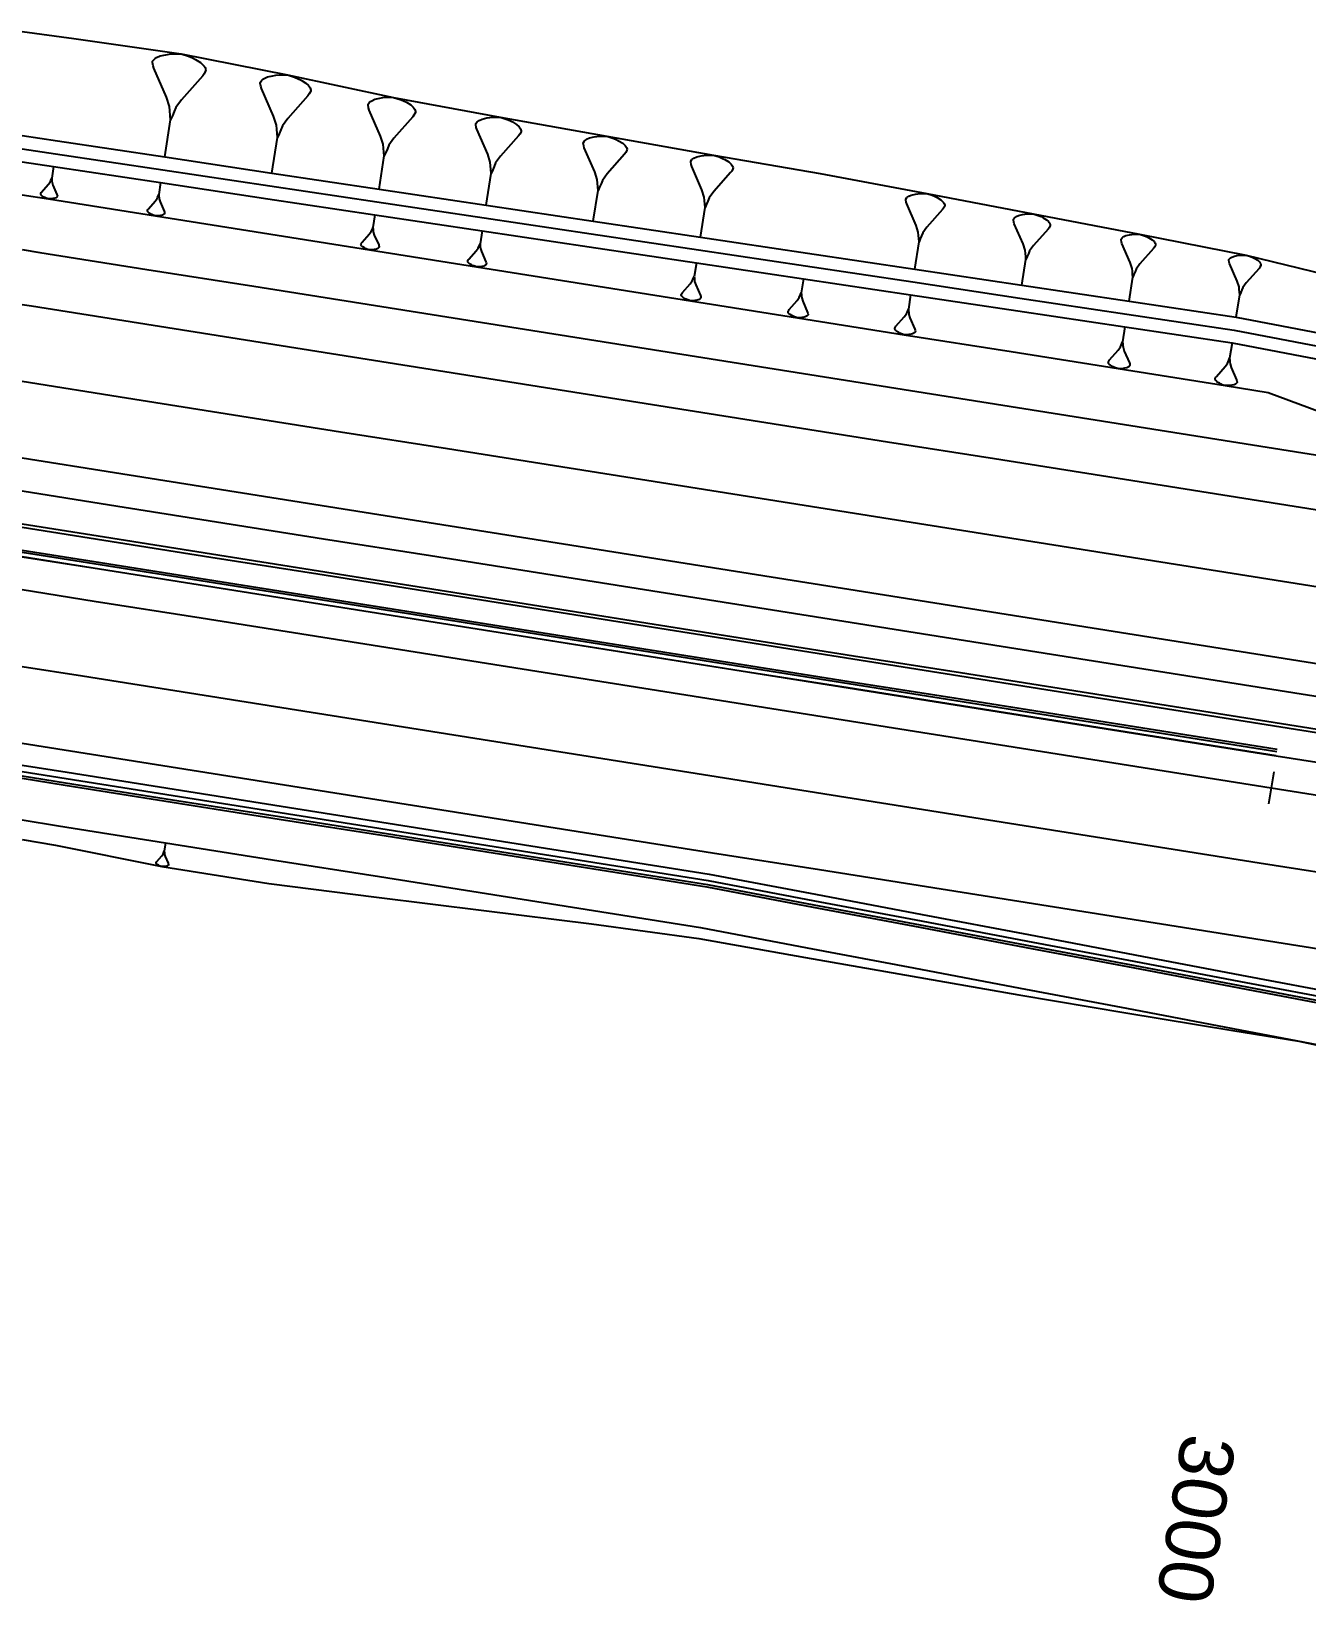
# Model space of a CAD drawing. Extents: x 383808 to 384559, y 802827 to 803490.
# Drawn here: x 384400.4 to 384459.3, y 802912.3 to 802984.8 of the extents above; entities that cross this region are included whole.
import ezdxf
from ezdxf.enums import TextEntityAlignment as Align

# ---------------------------------------------------------------- set-up
doc = ezdxf.new("R2010")
doc.units = 0
doc.layers.get('0').update_dxf_attribs({"linetype": 'CONTINUOUS'})
doc.styles.add('ARIAL', font='ARIAL.FON')

msp = doc.modelspace()

# ---------------------------------------------------------------- linework, layer by layer
at = {"color": 7}
for p, q in [((384406.0147, 802983.3465), (384406.0225, 802983.3956)), ((384406.0404, 802983.1915), (384406.0147, 802983.3465)), ((384406.0225, 802983.3956), (384406.0872, 802983.4859)), ((384406.0739, 802983.0856), (384406.0404, 802983.1915)), ((384406.6644, 802981.7342), (384406.0739, 802983.0856)), ((384406.0872, 802983.4859), (384406.144, 802983.5272)), ((384406.144, 802983.5272), (384406.2009, 802983.5685)), ((384406.2009, 802983.5685), (384406.3637, 802983.6433)), ((384406.3637, 802983.6433), (384406.6246, 802983.7025)), ((384406.6246, 802983.7025), (384406.7796, 802983.7282)), ((384406.7796, 802983.7282), (384406.9836, 802983.7461)), ((384406.9836, 802983.7461), (384407.3349, 802983.7407)), ((384407.3349, 802983.7407), (384407.6706, 802983.6371)), ((384407.6706, 802983.6371), (384407.8591, 802983.5569)), ((384407.8591, 802983.5569), (384407.9985, 802983.4845)), ((384407.9985, 802983.4845), (384408.2283, 802983.3474)), ((384408.2283, 802983.3474), (384408.3599, 802983.2259)), ((384408.3599, 802983.2259), (384408.4012, 802983.169)), ((384408.4012, 802983.169), (384408.4425, 802983.1122)), ((384408.4425, 802983.1122), (384408.476, 802983.0062)), ((384408.3312, 802982.7274), (384407.3514, 802981.6252)), ((384408.3958, 802982.8178), (384408.3312, 802982.7274)), ((384408.4682, 802982.9572), (384408.3958, 802982.8178)), ((384408.476, 802983.0062), (384408.4682, 802982.9572)), ((384410.9876, 802982.3934), (384410.995, 802982.44)), ((384411.012, 802982.246), (384410.9876, 802982.3934)), ((384410.995, 802982.44), (384411.0565, 802982.526)), ((384411.0565, 802982.526), (384411.1105, 802982.5652)), ((384411.1105, 802982.5652), (384411.1646, 802982.6045)), ((384411.1646, 802982.6045), (384411.3194, 802982.6756)), ((384411.3194, 802982.6756), (384411.5676, 802982.7319)), ((384411.5676, 802982.7319), (384411.715, 802982.7564)), ((384411.715, 802982.7564), (384411.9091, 802982.7734)), ((384411.9091, 802982.7734), (384412.2432, 802982.7683)), ((384412.2432, 802982.7683), (384412.5624, 802982.6698)), ((384412.5624, 802982.6698), (384412.7417, 802982.5935)), ((384412.7417, 802982.5935), (384412.8743, 802982.5246)), ((384412.8743, 802982.5246), (384413.0929, 802982.3942)), ((384413.0929, 802982.3942), (384413.2181, 802982.2787)), ((384406.7984, 802981.3105), (384406.6644, 802981.7342)), ((384407.3514, 802981.6252), (384407.0928, 802981.2638)), ((384411.0439, 802982.1452), (384411.012, 802982.246)), ((384411.6055, 802980.86), (384411.0439, 802982.1452)), ((384413.1907, 802981.8046), (384412.2588, 802980.7563)), ((384413.2522, 802981.8905), (384413.1907, 802981.8046)), ((384413.2181, 802982.2787), (384413.2573, 802982.2246)), ((384413.321, 802982.0231), (384413.2522, 802981.8905)), ((384413.2573, 802982.2246), (384413.2966, 802982.1705)), ((384413.2966, 802982.1705), (384413.3284, 802982.0698)), ((384413.3284, 802982.0698), (384413.321, 802982.0231)), ((384416.1335, 802981.5783), (384416.2781, 802981.6448)), ((384416.2781, 802981.6448), (384416.51, 802981.6974)), ((384416.51, 802981.6974), (384416.6477, 802981.7202)), ((384416.6477, 802981.7202), (384416.829, 802981.7362)), ((384416.829, 802981.7362), (384417.1412, 802981.7313)), ((384417.1412, 802981.7313), (384417.4395, 802981.6393)), ((384417.4395, 802981.6393), (384417.607, 802981.568)), ((384406.8163, 802981.1065), (384406.7984, 802981.3105)), ((384406.8342, 802980.9024), (384406.8163, 802981.1065)), ((384406.8522, 802980.6983), (384406.8342, 802980.9024)), ((384406.9324, 802980.8868), (384406.8522, 802980.6983)), ((384407.0126, 802981.0753), (384406.9324, 802980.8868)), ((384407.0928, 802981.2638), (384407.0126, 802981.0753)), ((384415.9681, 802981.3811), (384415.975, 802981.4247)), ((384415.9909, 802981.2433), (384415.9681, 802981.3811)), ((384415.975, 802981.4247), (384416.0324, 802981.5049)), ((384416.0207, 802981.1492), (384415.9909, 802981.2433)), ((384416.5454, 802979.9484), (384416.0207, 802981.1492)), ((384416.0324, 802981.5049), (384416.083, 802981.5416)), ((384416.083, 802981.5416), (384416.1335, 802981.5783)), ((384417.607, 802981.568), (384417.7309, 802981.5037)), ((384417.7309, 802981.5037), (384417.9351, 802981.3819)), ((384417.9351, 802981.3819), (384418.052, 802981.2739)), ((384418.0839, 802980.9112), (384418.0264, 802980.8309)), ((384418.052, 802981.2739), (384418.0887, 802981.2234)), ((384418.1482, 802981.0351), (384418.0839, 802980.9112)), ((384418.0887, 802981.2234), (384418.1254, 802981.1728)), ((384418.1254, 802981.1728), (384418.1552, 802981.0787)), ((384418.1552, 802981.0787), (384418.1482, 802981.0351)), ((384406.5796, 802978.9809), (384406.8522, 802980.6983)), ((384411.7329, 802980.457), (384411.6055, 802980.86)), ((384411.7499, 802980.2629), (384411.7329, 802980.457)), ((384411.767, 802980.0689), (384411.7499, 802980.2629)), ((384411.9366, 802980.2333), (384411.8603, 802980.054)), ((384412.0129, 802980.4126), (384411.9366, 802980.2333)), ((384412.2588, 802980.7563), (384412.0129, 802980.4126)), ((384418.0264, 802980.8309), (384417.1558, 802979.8516)), ((384420.9341, 802980.4809), (384420.9407, 802980.5227)), ((384420.956, 802980.3489), (384420.9341, 802980.4809)), ((384420.9407, 802980.5227), (384420.9958, 802980.5997)), ((384420.9845, 802980.2587), (384420.956, 802980.3489)), ((384421.4875, 802979.1076), (384420.9845, 802980.2587)), ((384420.9958, 802980.5997), (384421.0442, 802980.6348)), ((384421.0442, 802980.6348), (384421.0926, 802980.67)), ((384421.0926, 802980.67), (384421.2313, 802980.7337)), ((384421.2313, 802980.7337), (384421.4535, 802980.7841)), ((384421.4535, 802980.7841), (384421.5856, 802980.806)), ((384421.5856, 802980.806), (384421.7594, 802980.8213)), ((384421.7594, 802980.8213), (384422.0586, 802980.8167)), ((384422.0586, 802980.8167), (384422.3446, 802980.7285)), ((384422.3446, 802980.7285), (384422.5051, 802980.6601)), ((384422.5051, 802980.6601), (384422.6239, 802980.5984)), ((384422.6239, 802980.5984), (384422.8196, 802980.4817)), ((384422.8196, 802980.4817), (384422.9317, 802980.3782)), ((384422.9317, 802980.3782), (384422.9669, 802980.3298)), ((384423.024, 802980.1493), (384422.9623, 802980.0305)), ((384422.9669, 802980.3298), (384423.0021, 802980.2813)), ((384423.0021, 802980.2813), (384423.0306, 802980.1911)), ((384423.0306, 802980.1911), (384423.024, 802980.1493)), ((384411.5249, 802978.2414), (384411.784, 802979.8748)), ((384411.784, 802979.8748), (384411.767, 802980.0689)), ((384411.8603, 802980.054), (384411.784, 802979.8748)), ((384416.6644, 802979.5719), (384416.5454, 802979.9484)), ((384416.6804, 802979.3906), (384416.6644, 802979.5719)), ((384416.9261, 802979.5304), (384416.8548, 802979.3629)), ((384417.1558, 802979.8516), (384416.9261, 802979.5304)), ((384422.9072, 802979.9536), (384422.0726, 802979.0147)), ((384422.9623, 802980.0305), (384422.9072, 802979.9536)), ((384425.8955, 802979.6158), (384425.9019, 802979.6562)), ((384425.9167, 802979.4883), (384425.8955, 802979.6158)), ((384425.9019, 802979.6562), (384425.9551, 802979.7306)), ((384425.9443, 802979.4011), (384425.9167, 802979.4883)), ((384425.9551, 802979.7306), (384426.0019, 802979.7646)), ((384426.0019, 802979.7646), (384426.0487, 802979.7985)), ((384426.0487, 802979.7985), (384426.1827, 802979.8601)), ((384426.1827, 802979.8601), (384426.3975, 802979.9088)), ((384426.3975, 802979.9088), (384426.525, 802979.93)), ((384426.525, 802979.93), (384426.693, 802979.9447)), ((384426.693, 802979.9447), (384426.9821, 802979.9403)), ((384426.9821, 802979.9403), (384427.2584, 802979.855)), ((384427.2584, 802979.855), (384427.4135, 802979.789)), ((384427.4135, 802979.789), (384427.5283, 802979.7294)), ((384427.5283, 802979.7294), (384427.7174, 802979.6166)), ((384427.7174, 802979.6166), (384427.8257, 802979.5166)), ((384427.8257, 802979.5166), (384427.8597, 802979.4698)), ((384427.8597, 802979.4698), (384427.8937, 802979.423)), ((384427.8937, 802979.423), (384427.9213, 802979.3358)), ((384416.4701, 802977.5018), (384416.7122, 802979.0279)), ((384416.6963, 802979.2093), (384416.6804, 802979.3906)), ((384416.7122, 802979.0279), (384416.6963, 802979.2093)), ((384416.7835, 802979.1954), (384416.7122, 802979.0279)), ((384416.8548, 802979.3629), (384416.7835, 802979.1954)), ((384421.6016, 802978.7467), (384421.4875, 802979.1076)), ((384421.6169, 802978.5729), (384421.6016, 802978.7467)), ((384421.8524, 802978.7069), (384421.7841, 802978.5463)), ((384422.0726, 802979.0147), (384421.8524, 802978.7069)), ((384426.4302, 802978.2889), (384425.9443, 802979.4011)), ((384427.802, 802979.1063), (384426.9956, 802978.1992)), ((384427.8552, 802979.1807), (384427.802, 802979.1063)), ((384427.9149, 802979.2954), (384427.8552, 802979.1807)), ((384427.9213, 802979.3358), (384427.9149, 802979.2954)), ((384430.857, 802978.7507), (384430.8632, 802978.7897)), ((384430.8774, 802978.6276), (384430.857, 802978.7507)), ((384430.8632, 802978.7897), (384430.9145, 802978.8615)), ((384430.9145, 802978.8615), (384430.9597, 802978.8943)), ((384430.9597, 802978.8943), (384431.0048, 802978.9271)), ((384431.0048, 802978.9271), (384431.1341, 802978.9865)), ((384431.1341, 802978.9865), (384431.3414, 802979.0335)), ((384431.3414, 802979.0335), (384431.4645, 802979.0539)), ((384431.4645, 802979.0539), (384431.6266, 802979.0681)), ((384431.6266, 802979.0681), (384431.9056, 802979.0638)), ((384431.9056, 802979.0638), (384432.1722, 802978.9816)), ((384432.1722, 802978.9816), (384432.3219, 802978.9178)), ((384432.3219, 802978.9178), (384432.4327, 802978.8603)), ((384432.4327, 802978.8603), (384432.6152, 802978.7514)), ((384432.6152, 802978.7514), (384432.7197, 802978.6549)), ((384401.3362, 802977.9397), (384401.3612, 802977.9986)), ((384401.4464, 802978.5352), (384401.3612, 802977.9986)), ((384401.3612, 802977.9986), (384401.3668, 802977.9349)), ((384421.4153, 802976.7623), (384421.6474, 802978.2252)), ((384421.6321, 802978.399), (384421.6169, 802978.5729)), ((384421.6474, 802978.2252), (384421.6321, 802978.399)), ((384421.7157, 802978.3858), (384421.6474, 802978.2252)), ((384421.7841, 802978.5463), (384421.7157, 802978.3858)), ((384426.5405, 802977.9402), (384426.4302, 802978.2889)), ((384426.9956, 802978.1992), (384426.7828, 802977.9017)), ((384430.904, 802978.5435), (384430.8774, 802978.6276)), ((384431.373, 802977.4702), (384430.904, 802978.5435)), ((384432.6969, 802978.259), (384431.9187, 802977.3836)), ((384432.7482, 802978.3308), (384432.6969, 802978.259)), ((384432.7197, 802978.6549), (384432.7525, 802978.6098)), ((384432.8057, 802978.4415), (384432.7482, 802978.3308)), ((384432.7525, 802978.6098), (384432.7853, 802978.5646)), ((384432.7853, 802978.5646), (384432.8119, 802978.4805)), ((384432.8119, 802978.4805), (384432.8057, 802978.4415)), ((384400.8539, 802977.2775), (384400.8563, 802977.2928)), ((384400.8643, 802977.2444), (384400.8539, 802977.2775)), ((384400.8563, 802977.2928), (384400.8789, 802977.3364)), ((384400.8772, 802977.2267), (384400.8643, 802977.2444)), ((384400.8789, 802977.3364), (384400.8991, 802977.3646)), ((384400.8991, 802977.3646), (384401.2052, 802977.709)), ((384401.2052, 802977.709), (384401.286, 802977.8219)), ((384401.286, 802977.8219), (384401.3111, 802977.8808)), ((384401.3111, 802977.8808), (384401.3362, 802977.9397)), ((384401.3668, 802977.9349), (384401.3724, 802977.8711)), ((384401.3724, 802977.8711), (384401.378, 802977.8073)), ((384401.378, 802977.8073), (384401.4199, 802977.675)), ((384401.4199, 802977.675), (384401.6044, 802977.2527)), ((384401.6044, 802977.2527), (384401.6149, 802977.2196)), ((384406.3916, 802977.7957), (384406.3039, 802977.2432)), ((384426.3605, 802976.0228), (384426.5848, 802977.4363)), ((384426.5553, 802977.7722), (384426.5405, 802977.9402)), ((384426.57, 802977.6042), (384426.5553, 802977.7722)), ((384426.5848, 802977.4363), (384426.57, 802977.6042)), ((384426.6508, 802977.5914), (384426.5848, 802977.4363)), ((384426.7168, 802977.7466), (384426.6508, 802977.5914)), ((384426.7828, 802977.9017), (384426.7168, 802977.7466)), ((384431.4794, 802977.1336), (384431.373, 802977.4702)), ((384431.9187, 802977.3836), (384431.7133, 802977.0965)), ((384441.0378, 802977.2212), (384441.229, 802977.2646)), ((384441.229, 802977.2646), (384441.3426, 802977.2835)), ((384441.3426, 802977.2835), (384441.4922, 802977.2966)), ((384441.4922, 802977.2966), (384441.7496, 802977.2926)), ((384441.7496, 802977.2926), (384441.9957, 802977.2167)), ((384400.8901, 802977.2089), (384400.8772, 802977.2267)), ((384400.9312, 802977.1709), (384400.8901, 802977.2089)), ((384401.003, 802977.1281), (384400.9312, 802977.1709)), ((384401.0466, 802977.1055), (384401.003, 802977.1281)), ((384401.1055, 802977.0804), (384401.0466, 802977.1055)), ((384401.2104, 802977.048), (384401.1055, 802977.0804)), ((384401.3201, 802977.0463), (384401.2104, 802977.048)), ((384401.3839, 802977.0519), (384401.3201, 802977.0463)), ((384401.4323, 802977.06), (384401.3839, 802977.0519)), ((384401.5139, 802977.0785), (384401.4323, 802977.06)), ((384401.5647, 802977.1018), (384401.5139, 802977.0785)), ((384401.5825, 802977.1147), (384401.5647, 802977.1018)), ((384401.6003, 802977.1276), (384401.5825, 802977.1147)), ((384401.6205, 802977.1559), (384401.6003, 802977.1276)), ((384401.6149, 802977.2196), (384401.6229, 802977.1712)), ((384401.6229, 802977.1712), (384401.6205, 802977.1559)), ((384405.784, 802976.5165), (384405.8073, 802976.5614)), ((384405.8073, 802976.5614), (384405.8281, 802976.5904)), ((384405.8281, 802976.5904), (384406.1433, 802976.945)), ((384406.1433, 802976.945), (384406.2265, 802977.0613)), ((384406.2265, 802977.0613), (384406.2523, 802977.1219)), ((384406.2523, 802977.1219), (384406.2781, 802977.1826)), ((384406.2781, 802977.1826), (384406.3039, 802977.2432)), ((384406.3039, 802977.2432), (384406.3097, 802977.1775)), ((384406.3097, 802977.1775), (384406.3154, 802977.1119)), ((384406.3154, 802977.1119), (384406.3212, 802977.0462)), ((384406.3212, 802977.0462), (384406.3643, 802976.9099)), ((384406.3643, 802976.9099), (384406.5543, 802976.4752)), ((384431.3057, 802975.2832), (384431.5221, 802976.6474)), ((384431.4937, 802976.9715), (384431.4794, 802977.1336)), ((384431.5079, 802976.8094), (384431.4937, 802976.9715)), ((384431.5221, 802976.6474), (384431.5079, 802976.8094)), ((384431.5859, 802976.7971), (384431.5221, 802976.6474)), ((384431.6496, 802976.9468), (384431.5859, 802976.7971)), ((384431.7133, 802977.0965), (384431.6496, 802976.9468)), ((384440.7821, 802977.0037), (384440.7878, 802977.0397)), ((384440.8009, 802976.8901), (384440.7821, 802977.0037)), ((384440.7878, 802977.0397), (384440.8352, 802977.1059)), ((384440.8255, 802976.8125), (384440.8009, 802976.8901)), ((384441.2582, 802975.8221), (384440.8255, 802976.8125)), ((384440.8352, 802977.1059), (384440.8768, 802977.1362)), ((384440.8768, 802977.1362), (384440.9185, 802977.1664)), ((384440.9185, 802977.1664), (384441.0378, 802977.2212)), ((384442.4798, 802976.55), (384441.7617, 802975.7422)), ((384441.9957, 802977.2167), (384442.1338, 802977.1579)), ((384442.1338, 802977.1579), (384442.236, 802977.1048)), ((384442.236, 802977.1048), (384442.4044, 802977.0044)), ((384442.4044, 802977.0044), (384442.5009, 802976.9153)), ((384442.5272, 802976.6162), (384442.4798, 802976.55)), ((384442.5009, 802976.9153), (384442.5311, 802976.8737)), ((384442.5802, 802976.7184), (384442.5272, 802976.6162)), ((384442.5311, 802976.8737), (384442.5614, 802976.832)), ((384442.5614, 802976.832), (384442.586, 802976.7544)), ((384442.586, 802976.7544), (384442.5802, 802976.7184)), ((384405.7815, 802976.5007), (384405.784, 802976.5165)), ((384405.7923, 802976.4666), (384405.7815, 802976.5007)), ((384405.8056, 802976.4484), (384405.7923, 802976.4666)), ((384405.8188, 802976.4301), (384405.8056, 802976.4484)), ((384405.8612, 802976.391), (384405.8188, 802976.4301)), ((384405.9351, 802976.3469), (384405.8612, 802976.391)), ((384405.98, 802976.3236), (384405.9351, 802976.3469)), ((384406.0406, 802976.2978), (384405.98, 802976.3236)), ((384406.1486, 802976.2645), (384406.0406, 802976.2978)), ((384406.2616, 802976.2627), (384406.1486, 802976.2645)), ((384406.3273, 802976.2685), (384406.2616, 802976.2627)), ((384406.3771, 802976.2767), (384406.3273, 802976.2685)), ((384406.4611, 802976.2958), (384406.3771, 802976.2767)), ((384406.5134, 802976.3199), (384406.4611, 802976.2958)), ((384406.5317, 802976.3331), (384406.5134, 802976.3199)), ((384406.55, 802976.3464), (384406.5317, 802976.3331)), ((384406.5708, 802976.3755), (384406.55, 802976.3464)), ((384406.5543, 802976.4752), (384406.5651, 802976.4411)), ((384406.5651, 802976.4411), (384406.5733, 802976.3913)), ((384406.5733, 802976.3913), (384406.5708, 802976.3755)), ((384416.282, 802976.3166), (384416.1893, 802975.7323)), ((384441.3564, 802975.5116), (384441.2582, 802975.8221)), ((384445.7509, 802976.0818), (384445.7563, 802976.1158)), ((384445.7686, 802975.9747), (384445.7509, 802976.0818)), ((384445.7563, 802976.1158), (384445.8009, 802976.1782)), ((384445.7918, 802975.9015), (384445.7686, 802975.9747)), ((384446.1999, 802974.9676), (384445.7918, 802975.9015)), ((384445.8009, 802976.1782), (384445.8402, 802976.2067)), ((384445.8402, 802976.2067), (384445.8795, 802976.2353)), ((384445.8795, 802976.2353), (384445.992, 802976.287)), ((384445.992, 802976.287), (384446.1724, 802976.3279)), ((384446.1724, 802976.3279), (384446.2795, 802976.3456)), ((384446.2795, 802976.3456), (384446.4205, 802976.358)), ((384446.4205, 802976.358), (384446.6633, 802976.3543)), ((384446.6633, 802976.3543), (384446.8953, 802976.2827)), ((384446.8953, 802976.2827), (384447.0256, 802976.2273)), ((384447.0256, 802976.2273), (384447.1219, 802976.1772)), ((384447.1219, 802976.1772), (384447.2808, 802976.0825)), ((384447.2808, 802976.0825), (384447.3717, 802975.9985)), ((384447.3717, 802975.9985), (384447.4003, 802975.9592)), ((384447.4466, 802975.8128), (384447.3965, 802975.7164)), ((384447.4003, 802975.9592), (384447.4288, 802975.9199)), ((384447.4288, 802975.9199), (384447.452, 802975.8467)), ((384447.452, 802975.8467), (384447.4466, 802975.8128)), ((384415.6861, 802975.042), (384416.0194, 802975.417)), ((384416.0194, 802975.417), (384416.1074, 802975.54)), ((384416.1074, 802975.54), (384416.1347, 802975.6041)), ((384416.1347, 802975.6041), (384416.162, 802975.6682)), ((384416.162, 802975.6682), (384416.1893, 802975.7323)), ((384416.1893, 802975.7323), (384416.1954, 802975.6629)), ((384416.1954, 802975.6629), (384416.2015, 802975.5935)), ((384416.2015, 802975.5935), (384416.2076, 802975.5241)), ((384416.2076, 802975.5241), (384416.2532, 802975.3799)), ((384416.2532, 802975.3799), (384416.454, 802974.9202)), ((384421.2272, 802975.5771), (384421.132, 802974.9769)), ((384441.3696, 802975.362), (384441.3564, 802975.5116)), ((384441.3827, 802975.2124), (384441.3696, 802975.362)), ((384441.3958, 802975.0629), (384441.3827, 802975.2124)), ((384441.4546, 802975.201), (384441.3958, 802975.0629)), ((384441.5134, 802975.3392), (384441.4546, 802975.201)), ((384441.5722, 802975.4773), (384441.5134, 802975.3392)), ((384441.7617, 802975.7422), (384441.5722, 802975.4773)), ((384447.3518, 802975.654), (384446.6747, 802974.8922)), ((384447.3965, 802975.7164), (384447.3518, 802975.654)), ((384450.7197, 802975.16), (384450.7247, 802975.1918)), ((384450.7364, 802975.0593), (384450.7197, 802975.16)), ((384450.7247, 802975.1918), (384450.7667, 802975.2505)), ((384450.7667, 802975.2505), (384450.8036, 802975.2773)), ((384450.8036, 802975.2773), (384450.8406, 802975.3041)), ((384450.8406, 802975.3041), (384450.9463, 802975.3527)), ((384450.9463, 802975.3527), (384451.1157, 802975.3911)), ((384451.1157, 802975.3911), (384451.2163, 802975.4078)), ((384451.2163, 802975.4078), (384451.3489, 802975.4195)), ((384451.3489, 802975.4195), (384451.577, 802975.4159)), ((384451.577, 802975.4159), (384451.795, 802975.3487)), ((384451.795, 802975.3487), (384451.9174, 802975.2966)), ((384451.9174, 802975.2966), (384452.0079, 802975.2496)), ((384452.0079, 802975.2496), (384452.1571, 802975.1606)), ((384452.1571, 802975.1606), (384452.2426, 802975.0817)), ((384452.2426, 802975.0817), (384452.2694, 802975.0447)), ((384415.6368, 802974.9472), (384415.6395, 802974.9639)), ((384415.6482, 802974.9111), (384415.6368, 802974.9472)), ((384415.6395, 802974.9639), (384415.6641, 802975.0113)), ((384415.6623, 802974.8918), (384415.6482, 802974.9111)), ((384415.6763, 802974.8724), (384415.6623, 802974.8918)), ((384415.6641, 802975.0113), (384415.6861, 802975.042)), ((384415.7211, 802974.8311), (384415.6763, 802974.8724)), ((384415.7993, 802974.7845), (384415.7211, 802974.8311)), ((384415.8467, 802974.7598), (384415.7993, 802974.7845)), ((384415.9108, 802974.7325), (384415.8467, 802974.7598)), ((384416.025, 802974.6973), (384415.9108, 802974.7325)), ((384416.1446, 802974.6954), (384416.025, 802974.6973)), ((384416.214, 802974.7015), (384416.1446, 802974.6954)), ((384416.2667, 802974.7103), (384416.214, 802974.7015)), ((384416.3555, 802974.7304), (384416.2667, 802974.7103)), ((384416.4109, 802974.7559), (384416.3555, 802974.7304)), ((384416.4302, 802974.7699), (384416.4109, 802974.7559)), ((384416.4496, 802974.784), (384416.4302, 802974.7699)), ((384416.4715, 802974.8147), (384416.4496, 802974.784)), ((384416.454, 802974.9202), (384416.4654, 802974.8841)), ((384416.4654, 802974.8841), (384416.4742, 802974.8314)), ((384416.4742, 802974.8314), (384416.4715, 802974.8147)), ((384420.6151, 802974.2678), (384420.9575, 802974.653)), ((384420.9575, 802974.653), (384421.0479, 802974.7793)), ((384421.0479, 802974.7793), (384421.0759, 802974.8452)), ((384421.0759, 802974.8452), (384421.1039, 802974.911)), ((384421.1039, 802974.911), (384421.132, 802974.9769)), ((384421.132, 802974.9769), (384421.1382, 802974.9056)), ((384421.1382, 802974.9056), (384421.1445, 802974.8343)), ((384421.1445, 802974.8343), (384421.1508, 802974.763)), ((384421.1508, 802974.763), (384421.1976, 802974.6149)), ((384421.1976, 802974.6149), (384421.4039, 802974.1427)), ((384441.1961, 802973.8042), (384441.3958, 802975.0629)), ((384446.2925, 802974.6747), (384446.1999, 802974.9676)), ((384446.3049, 802974.5337), (384446.2925, 802974.6747)), ((384446.3173, 802974.3927), (384446.3049, 802974.5337)), ((384446.3297, 802974.2516), (384446.3173, 802974.3927)), ((384446.3851, 802974.3819), (384446.3297, 802974.2516)), ((384446.4405, 802974.5122), (384446.3851, 802974.3819)), ((384446.496, 802974.6424), (384446.4405, 802974.5122)), ((384446.6747, 802974.8922), (384446.496, 802974.6424)), ((384450.7581, 802974.9905), (384450.7364, 802975.0593)), ((384451.1416, 802974.113), (384450.7581, 802974.9905)), ((384452.2239, 802974.758), (384451.5877, 802974.0422)), ((384452.2659, 802974.8166), (384452.2239, 802974.758)), ((384452.3129, 802974.9072), (384452.2659, 802974.8166)), ((384452.2694, 802975.0447), (384452.2962, 802975.0078)), ((384452.2962, 802975.0078), (384452.318, 802974.939)), ((384452.318, 802974.939), (384452.3129, 802974.9072)), ((384455.7694, 802974.3232), (384455.8036, 802974.3481)), ((384455.8036, 802974.3481), (384455.9017, 802974.3931)), ((384455.9017, 802974.3931), (384456.0588, 802974.4288)), ((384456.0588, 802974.4288), (384456.1521, 802974.4442)), ((384456.1521, 802974.4442), (384456.275, 802974.455)), ((384456.275, 802974.455), (384456.4865, 802974.4518)), ((384456.4865, 802974.4518), (384456.6887, 802974.3894)), ((384456.6887, 802974.3894), (384456.8022, 802974.3411)), ((384420.5645, 802974.1704), (384420.5672, 802974.1875)), ((384420.5762, 802974.1334), (384420.5645, 802974.1704)), ((384420.5672, 802974.1875), (384420.5925, 802974.2362)), ((384420.5906, 802974.1135), (384420.5762, 802974.1334)), ((384420.605, 802974.0936), (384420.5906, 802974.1135)), ((384420.5925, 802974.2362), (384420.6151, 802974.2678)), ((384420.651, 802974.0512), (384420.605, 802974.0936)), ((384420.7313, 802974.0033), (384420.651, 802974.0512)), ((384420.7801, 802973.9779), (384420.7313, 802974.0033)), ((384420.8459, 802973.9499), (384420.7801, 802973.9779)), ((384420.9633, 802973.9137), (384420.8459, 802973.9499)), ((384421.086, 802973.9118), (384420.9633, 802973.9137)), ((384421.1573, 802973.9181), (384421.086, 802973.9118)), ((384421.2115, 802973.9271), (384421.1573, 802973.9181)), ((384421.3027, 802973.9478), (384421.2115, 802973.9271)), ((384421.3596, 802973.9739), (384421.3027, 802973.9478)), ((384421.3794, 802973.9883), (384421.3596, 802973.9739)), ((384421.3993, 802974.0027), (384421.3794, 802973.9883)), ((384421.4219, 802974.0343), (384421.3993, 802974.0027)), ((384421.4039, 802974.1427), (384421.4156, 802974.1056)), ((384421.4156, 802974.1056), (384421.4246, 802974.0515)), ((384421.4246, 802974.0515), (384421.4219, 802974.0343)), ((384431.1176, 802974.0981), (384431.0173, 802973.4661)), ((384446.1413, 802973.0646), (384446.3297, 802974.2516)), ((384451.2286, 802973.8379), (384451.1416, 802974.113)), ((384451.2402, 802973.7054), (384451.2286, 802973.8379)), ((384451.2518, 802973.5729), (384451.2402, 802973.7054)), ((384451.3677, 802973.6852), (384451.3156, 802973.5628)), ((384451.4197, 802973.8076), (384451.3677, 802973.6852)), ((384451.5877, 802974.0422), (384451.4197, 802973.8076)), ((384455.6915, 802974.2144), (384455.6962, 802974.244)), ((384455.707, 802974.1211), (384455.6915, 802974.2144)), ((384455.6962, 802974.244), (384455.7352, 802974.2984)), ((384455.7272, 802974.0573), (384455.707, 802974.1211)), ((384456.0828, 802973.2436), (384455.7272, 802974.0573)), ((384455.7352, 802974.2984), (384455.7694, 802974.3232)), ((384457.0864, 802973.8416), (384456.4964, 802973.1779)), ((384456.8022, 802974.3411), (384456.8861, 802974.2975)), ((384456.8861, 802974.2975), (384457.0245, 802974.2149)), ((384457.0245, 802974.2149), (384457.1038, 802974.1418)), ((384457.1254, 802973.896), (384457.0864, 802973.8416)), ((384457.1038, 802974.1418), (384457.1286, 802974.1075)), ((384457.169, 802973.98), (384457.1254, 802973.896)), ((384457.1286, 802974.1075), (384457.1535, 802974.0733)), ((384457.1535, 802974.0733), (384457.1737, 802974.0095)), ((384457.1737, 802974.0095), (384457.169, 802973.98)), ((384430.4731, 802972.7194), (384430.8336, 802973.125)), ((384430.8336, 802973.125), (384430.9288, 802973.258)), ((384430.9288, 802973.258), (384430.9583, 802973.3273)), ((384430.9583, 802973.3273), (384430.9878, 802973.3967)), ((384430.9878, 802973.3967), (384431.0173, 802973.4661)), ((384431.0173, 802973.4661), (384431.0239, 802973.391)), ((384431.0239, 802973.391), (384431.0305, 802973.3159)), ((384431.0305, 802973.3159), (384431.0371, 802973.2408)), ((384431.0371, 802973.2408), (384431.0864, 802973.0849)), ((384431.0864, 802973.0849), (384431.3037, 802972.5876)), ((384436.0628, 802973.3585), (384435.96, 802972.7106)), ((384451.0865, 802972.3251), (384451.2635, 802973.4403)), ((384451.2635, 802973.4403), (384451.2518, 802973.5729)), ((384451.3156, 802973.5628), (384451.2635, 802973.4403)), ((384456.1634, 802972.9884), (384456.0828, 802973.2436)), ((384456.1742, 802972.8655), (384456.1634, 802972.9884)), ((384456.3407, 802972.9603), (384456.2924, 802972.8468)), ((384456.4964, 802973.1779), (384456.3407, 802972.9603)), ((384430.4198, 802972.6168), (384430.4227, 802972.6349)), ((384430.4321, 802972.5778), (384430.4198, 802972.6168)), ((384430.4227, 802972.6349), (384430.4493, 802972.6862)), ((384430.4473, 802972.5569), (384430.4321, 802972.5778)), ((384430.4625, 802972.536), (384430.4473, 802972.5569)), ((384430.4493, 802972.6862), (384430.4731, 802972.7194)), ((384430.5109, 802972.4913), (384430.4625, 802972.536)), ((384430.5955, 802972.4408), (384430.5109, 802972.4913)), ((384430.6468, 802972.4142), (384430.5955, 802972.4408)), ((384430.7162, 802972.3847), (384430.6468, 802972.4142)), ((384430.8397, 802972.3465), (384430.7162, 802972.3847)), ((384430.969, 802972.3445), (384430.8397, 802972.3465)), ((384431.0441, 802972.3511), (384430.969, 802972.3445)), ((384431.1011, 802972.3606), (384431.0441, 802972.3511)), ((384431.1971, 802972.3824), (384431.1011, 802972.3606)), ((384431.257, 802972.4099), (384431.1971, 802972.3824)), ((384431.2779, 802972.4251), (384431.257, 802972.4099)), ((384431.2988, 802972.4403), (384431.2779, 802972.4251)), ((384431.3226, 802972.4735), (384431.2988, 802972.4403)), ((384431.3037, 802972.5876), (384431.316, 802972.5486)), ((384431.316, 802972.5486), (384431.3255, 802972.4916)), ((384431.3255, 802972.4916), (384431.3226, 802972.4735)), ((384435.4021, 802971.9452), (384435.7717, 802972.361)), ((384435.7717, 802972.361), (384435.8692, 802972.4973)), ((384435.8692, 802972.4973), (384435.8995, 802972.5684)), ((384435.8995, 802972.5684), (384435.9298, 802972.6395)), ((384435.9298, 802972.6395), (384435.96, 802972.7106)), ((384435.96, 802972.7106), (384435.9668, 802972.6337)), ((384435.9668, 802972.6337), (384435.9736, 802972.5567)), ((384435.9736, 802972.5567), (384435.9803, 802972.4797)), ((384435.9803, 802972.4797), (384436.0309, 802972.3199)), ((384436.0309, 802972.3199), (384436.2536, 802971.8101)), ((384441.008, 802972.619), (384440.9027, 802971.9552)), ((384456.0317, 802971.5856), (384456.1958, 802972.6198)), ((384456.185, 802972.7426), (384456.1742, 802972.8655)), ((384456.1958, 802972.6198), (384456.185, 802972.7426)), ((384456.2441, 802972.7333), (384456.1958, 802972.6198)), ((384456.2924, 802972.8468), (384456.2441, 802972.7333)), ((384435.3475, 802971.84), (384435.3504, 802971.8585)), ((384435.3601, 802971.8001), (384435.3475, 802971.84)), ((384435.3504, 802971.8585), (384435.3777, 802971.9111)), ((384435.3757, 802971.7786), (384435.3601, 802971.8001)), ((384435.3912, 802971.7572), (384435.3757, 802971.7786)), ((384435.3777, 802971.9111), (384435.4021, 802971.9452)), ((384435.4409, 802971.7113), (384435.3912, 802971.7572)), ((384435.5276, 802971.6596), (384435.4409, 802971.7113)), ((384435.5802, 802971.6323), (384435.5276, 802971.6596)), ((384435.6513, 802971.602), (384435.5802, 802971.6323)), ((384435.7779, 802971.563), (384435.6513, 802971.602)), ((384435.9104, 802971.5609), (384435.7779, 802971.563)), ((384435.9874, 802971.5677), (384435.9104, 802971.5609)), ((384436.0459, 802971.5774), (384435.9874, 802971.5677)), ((384436.1443, 802971.5997), (384436.0459, 802971.5774)), ((384436.2057, 802971.6279), (384436.1443, 802971.5997)), ((384436.2272, 802971.6435), (384436.2057, 802971.6279)), ((384436.2486, 802971.6591), (384436.2272, 802971.6435)), ((384436.273, 802971.6932), (384436.2486, 802971.6591)), ((384436.2536, 802971.8101), (384436.2662, 802971.7701)), ((384436.2662, 802971.7701), (384436.2759, 802971.7117)), ((384436.2759, 802971.7117), (384436.273, 802971.6932)), ((384440.3311, 802971.171), (384440.7098, 802971.597)), ((384440.7098, 802971.597), (384440.8097, 802971.7367)), ((384440.8097, 802971.7367), (384440.8407, 802971.8095)), ((384440.8407, 802971.8095), (384440.8717, 802971.8824)), ((384440.8717, 802971.8824), (384440.9027, 802971.9552)), ((384440.9027, 802971.9552), (384440.9096, 802971.8763)), ((384440.9096, 802971.8763), (384440.9166, 802971.7975)), ((384440.9166, 802971.7975), (384440.9235, 802971.7186)), ((384440.9235, 802971.7186), (384440.9753, 802971.5548)), ((384440.9753, 802971.5548), (384441.2035, 802971.0326)), ((384440.2751, 802971.0632), (384440.2781, 802971.0822)), ((384440.2881, 802971.0223), (384440.2751, 802971.0632)), ((384440.2781, 802971.0822), (384440.3061, 802971.1361)), ((384440.304, 802971.0003), (384440.2881, 802971.0223)), ((384440.32, 802970.9783), (384440.304, 802971.0003)), ((384440.3061, 802971.1361), (384440.3311, 802971.171)), ((384440.3708, 802970.9314), (384440.32, 802970.9783)), ((384440.4597, 802970.8784), (384440.3708, 802970.9314)), ((384440.5135, 802970.8504), (384440.4597, 802970.8784)), ((384440.5864, 802970.8194), (384440.5135, 802970.8504)), ((384440.7161, 802970.7794), (384440.5864, 802970.8194)), ((384440.8519, 802970.7773), (384440.7161, 802970.7794)), ((384440.9308, 802970.7842), (384440.8519, 802970.7773)), ((384440.9907, 802970.7941), (384440.9308, 802970.7842)), ((384441.0915, 802970.817), (384440.9907, 802970.7941)), ((384441.1544, 802970.8459), (384441.0915, 802970.817)), ((384441.1764, 802970.8619), (384441.1544, 802970.8459)), ((384441.1984, 802970.8778), (384441.1764, 802970.8619)), ((384441.2234, 802970.9128), (384441.1984, 802970.8778)), ((384441.2035, 802971.0326), (384441.2164, 802970.9916)), ((384441.2164, 802970.9916), (384441.2264, 802970.9317)), ((384441.2264, 802970.9317), (384441.2234, 802970.9128)), ((384450.8985, 802971.1399), (384450.7881, 802970.4444)), ((384450.1891, 802969.6226), (384450.5859, 802970.069)), ((384450.5859, 802970.069), (384450.6906, 802970.2153)), ((384450.6906, 802970.2153), (384450.7231, 802970.2917)), ((384450.7231, 802970.2917), (384450.7556, 802970.368)), ((384450.7556, 802970.368), (384450.7881, 802970.4444)), ((384450.7881, 802970.4444), (384450.7953, 802970.3617)), ((384450.7953, 802970.3617), (384450.8026, 802970.2791)), ((384450.8026, 802970.2791), (384450.8099, 802970.1964)), ((384450.8099, 802970.1964), (384450.8641, 802970.0248)), ((384450.8641, 802970.0248), (384451.1033, 802969.4775)), ((384455.8437, 802970.4004), (384455.7308, 802969.6889)), ((384450.1304, 802969.5097), (384450.1336, 802969.5295)), ((384450.144, 802969.4668), (384450.1304, 802969.5097)), ((384450.1336, 802969.5295), (384450.1629, 802969.586)), ((384450.1607, 802969.4437), (384450.144, 802969.4668)), ((384450.1774, 802969.4207), (384450.1607, 802969.4437)), ((384450.1629, 802969.586), (384450.1891, 802969.6226)), ((384450.2307, 802969.3715), (384450.1774, 802969.4207)), ((384450.3238, 802969.316), (384450.2307, 802969.3715)), ((384450.3803, 802969.2867), (384450.3238, 802969.316)), ((384450.4566, 802969.2542), (384450.3803, 802969.2867)), ((384451.0519, 802969.282), (384450.9859, 802969.2517)), ((384451.0749, 802969.2987), (384451.0519, 802969.282)), ((384451.0979, 802969.3154), (384451.0749, 802969.2987)), ((384451.1241, 802969.352), (384451.0979, 802969.3154)), ((384451.1033, 802969.4775), (384451.1168, 802969.4346)), ((384451.1168, 802969.4346), (384451.1272, 802969.3719)), ((384451.1272, 802969.3719), (384451.1241, 802969.352)), ((384455.1181, 802968.8484), (384455.524, 802969.305)), ((384455.524, 802969.305), (384455.6311, 802969.4547)), ((384455.6311, 802969.4547), (384455.6643, 802969.5328)), ((384455.6643, 802969.5328), (384455.6975, 802969.6109)), ((384455.6975, 802969.6109), (384455.7308, 802969.6889)), ((384455.7308, 802969.6889), (384455.7382, 802969.6044)), ((384455.7382, 802969.6044), (384455.7456, 802969.5199)), ((384455.7456, 802969.5199), (384455.753, 802969.4353)), ((384455.753, 802969.4353), (384455.8086, 802969.2598)), ((384450.5926, 802969.2122), (384450.4566, 802969.2542)), ((384450.7348, 802969.21), (384450.5926, 802969.2122)), ((384450.8175, 802969.2173), (384450.7348, 802969.21)), ((384450.8803, 802969.2277), (384450.8175, 802969.2173)), ((384450.9859, 802969.2517), (384450.8803, 802969.2277)), ((384455.0581, 802968.7329), (384455.0613, 802968.7532)), ((384455.072, 802968.689), (384455.0581, 802968.7329)), ((384455.0613, 802968.7532), (384455.0913, 802968.811)), ((384455.0891, 802968.6654), (384455.072, 802968.689)), ((384455.1062, 802968.6419), (384455.0891, 802968.6654)), ((384455.0913, 802968.811), (384455.1181, 802968.8484)), ((384455.1607, 802968.5916), (384455.1062, 802968.6419)), ((384455.2559, 802968.5348), (384455.1607, 802968.5916)), ((384455.8086, 802969.2598), (384456.0532, 802968.7)), ((384456.0745, 802968.5716), (384456.0477, 802968.5342)), ((384456.0532, 802968.7), (384456.067, 802968.6561)), ((384456.067, 802968.6561), (384456.0777, 802968.5919)), ((384456.0777, 802968.5919), (384456.0745, 802968.5716)), ((384455.3136, 802968.5048), (384455.2559, 802968.5348)), ((384455.3917, 802968.4715), (384455.3136, 802968.5048)), ((384455.5308, 802968.4286), (384455.3917, 802968.4715)), ((384455.6763, 802968.4264), (384455.5308, 802968.4286)), ((384455.7608, 802968.4338), (384455.6763, 802968.4264)), ((384455.8251, 802968.4445), (384455.7608, 802968.4338)), ((384455.9331, 802968.469), (384455.8251, 802968.4445)), ((384456.0006, 802968.5), (384455.9331, 802968.469)), ((384456.0241, 802968.5171), (384456.0006, 802968.5)), ((384456.0477, 802968.5342), (384456.0241, 802968.5171)), ((384406.5013, 802946.8032), (384406.5199, 802946.847)), ((384406.5199, 802946.847), (384406.5386, 802946.8907)), ((384406.5386, 802946.8907), (384406.5572, 802946.9345)), ((384406.6204, 802947.333), (384406.5572, 802946.9345)), ((384406.5572, 802946.9345), (384406.5613, 802946.8871)), ((384406.5613, 802946.8871), (384406.5655, 802946.8398)), ((384406.5655, 802946.8398), (384406.5696, 802946.7924)), ((384406.1803, 802946.3989), (384406.1821, 802946.4103)), ((384406.1881, 802946.3743), (384406.1803, 802946.3989)), ((384406.1821, 802946.4103), (384406.1989, 802946.4426)), ((384406.1977, 802946.3611), (384406.1881, 802946.3743)), ((384406.2073, 802946.3479), (384406.1977, 802946.3611)), ((384406.1989, 802946.4426), (384406.2139, 802946.4636)), ((384406.2378, 802946.3197), (384406.2073, 802946.3479)), ((384406.2139, 802946.4636), (384406.4413, 802946.7194)), ((384406.2911, 802946.2879), (384406.2378, 802946.3197)), ((384406.3235, 802946.2711), (384406.2911, 802946.2879)), ((384406.3672, 802946.2525), (384406.3235, 802946.2711)), ((384406.4451, 802946.2284), (384406.3672, 802946.2525)), ((384406.4413, 802946.7194), (384406.5013, 802946.8032)), ((384406.5267, 802946.2272), (384406.4451, 802946.2284)), ((384406.574, 802946.2313), (384406.5267, 802946.2272)), ((384406.5696, 802946.7924), (384406.6007, 802946.6941)), ((384406.61, 802946.2373), (384406.574, 802946.2313)), ((384406.6007, 802946.6941), (384406.7378, 802946.3805)), ((384406.6705, 802946.2511), (384406.61, 802946.2373)), ((384406.7083, 802946.2684), (384406.6705, 802946.2511)), ((384406.7215, 802946.278), (384406.7083, 802946.2684)), ((384406.7347, 802946.2876), (384406.7215, 802946.278)), ((384406.7497, 802946.3085), (384406.7347, 802946.2876)), ((384406.7378, 802946.3805), (384406.7455, 802946.3559)), ((384406.7455, 802946.3559), (384406.7515, 802946.3199)), ((384406.7515, 802946.3199), (384406.7497, 802946.3085))]:
    msp.add_line(p, q, dxfattribs=at)
at = {"color": 3}
msp.add_line((384457.7657, 802950.6082), (384457.5306, 802949.1267), dxfattribs=at)
at = {"color": 7, "linetype": 'CONTINUOUS'}
for points in [[(384400, 802984.7769), (384402.385, 802984.4506), (384407.3349, 802983.7407), (384412.2432, 802982.7683), (384417.1412, 802981.7313), (384422.0586, 802980.8167), (384426.9821, 802979.9403), (384431.9056, 802979.0638), (384436.8337, 802978.2163), (384441.7496, 802977.2926), (384446.6633, 802976.3543), (384451.577, 802975.4159), (384456.4865, 802974.4518), (384461.36, 802973.2604), (384466.3066, 802972.5296), (384471.2123, 802971.5407), (384476.125, 802970.5962)], [(384400, 802979.3582), (384401.5404, 802979.1278), (384406.4856, 802978.3883), (384411.4308, 802977.6488), (384416.376, 802976.9092), (384421.3212, 802976.1697), (384426.2664, 802975.4302), (384431.2117, 802974.6906), (384436.1569, 802973.9511), (384441.1021, 802973.2116), (384446.0473, 802972.472), (384450.9925, 802971.7325), (384455.9377, 802970.993), (384460.8516, 802970.056), (384465.8386, 802969.5801), (384470.7838, 802968.8406), (384475.729, 802968.101), (384480.6742, 802967.3615), (384485.6194, 802966.622), (384490.5646, 802965.8824), (384495.5099, 802965.1429), (384500, 802964.4714)], [(384400, 802978.7515), (384401.4464, 802978.5352), (384406.3916, 802977.7957), (384411.3368, 802977.0562), (384416.282, 802976.3166), (384421.2272, 802975.5771), (384426.1724, 802974.8376), (384431.1176, 802974.0981), (384436.0628, 802973.3585), (384441.008, 802972.619), (384445.9532, 802971.8795), (384450.8985, 802971.1399), (384455.8437, 802970.4004), (384460.7575, 802969.4634), (384465.7446, 802968.9875), (384470.6898, 802968.248), (384475.635, 802967.5084), (384480.5802, 802966.7689), (384485.5254, 802966.0294), (384490.4706, 802965.2898), (384495.4158, 802964.5503), (384500, 802963.8648)], [(384400, 802972.1775), (384400.4268, 802972.1098), (384405.365, 802971.3262), (384410.3032, 802970.5427), (384415.2415, 802969.7591), (384420.1797, 802968.9755), (384425.1179, 802968.1919), (384430.0561, 802967.4083), (384434.9943, 802966.6247), (384439.9326, 802965.8412), (384444.8708, 802965.0576), (384449.809, 802964.274), (384454.7472, 802963.4904), (384459.6854, 802962.7068), (384464.6236, 802961.9233), (384469.5619, 802961.1397), (384474.5001, 802960.3561), (384479.4383, 802959.5725), (384484.3765, 802958.7889), (384489.3147, 802958.0053), (384494.253, 802957.2218), (384499.1912, 802956.4382), (384500, 802956.3098)], [(384400, 802968.6338), (384404.8165, 802967.8695), (384409.7547, 802967.0859), (384414.693, 802966.3023), (384419.6312, 802965.5187), (384424.5694, 802964.7352), (384429.5076, 802963.9516), (384434.4458, 802963.168), (384439.384, 802962.3844), (384444.3223, 802961.6008), (384449.2605, 802960.8172), (384454.1987, 802960.0337), (384459.1369, 802959.2501), (384464.0751, 802958.4665), (384469.0134, 802957.6829), (384473.9516, 802956.8993), (384478.8898, 802956.1158), (384483.828, 802955.3322), (384488.7662, 802954.5486), (384493.7044, 802953.765), (384498.6427, 802952.9814), (384500, 802952.7661)], [(384400, 802965.09), (384404.268, 802964.4127), (384409.2062, 802963.6292), (384414.1444, 802962.8456), (384419.0827, 802962.062), (384424.0209, 802961.2784), (384428.9591, 802960.4948), (384433.8973, 802959.7112), (384438.8355, 802958.9277), (384443.7738, 802958.1441), (384448.712, 802957.3605), (384453.6502, 802956.5769), (384458.5884, 802955.7933), (384463.5266, 802955.0098), (384468.4649, 802954.2262), (384473.4031, 802953.4426), (384478.3413, 802952.659), (384483.2795, 802951.8754), (384488.2177, 802951.0918), (384493.1559, 802950.3083), (384498.0942, 802949.5247), (384500, 802949.2223)], [(384400, 802960.8374), (384403.6098, 802960.2646), (384408.548, 802959.481), (384413.4862, 802958.6975), (384418.4245, 802957.9139), (384423.3627, 802957.1303), (384428.3009, 802956.3467), (384433.2391, 802955.5631), (384438.1773, 802954.7796), (384443.1156, 802953.996), (384448.0538, 802953.2124), (384452.992, 802952.4288), (384457.9302, 802951.6452)], [(384400, 802960.7362), (384403.5941, 802960.1659), (384408.5324, 802959.3823), (384413.4706, 802958.5987), (384418.4088, 802957.8151), (384423.347, 802957.0315), (384428.2852, 802956.248), (384433.2234, 802955.4644), (384438.1617, 802954.6808), (384443.0999, 802953.8972), (384448.0381, 802953.1136), (384452.9763, 802952.33), (384457.9145, 802951.5465)], [(384400, 802959.0149), (384403.3277, 802958.4869), (384408.2659, 802957.7033), (384413.2042, 802956.9197), (384418.1424, 802956.1361), (384423.0806, 802955.3525), (384428.0188, 802954.569), (384432.957, 802953.7854), (384437.8952, 802953.0018), (384442.8335, 802952.2182), (384447.7717, 802951.4346), (384452.7099, 802950.6511), (384457.6481, 802949.8675), (384462.5863, 802949.0839), (384467.5246, 802948.3003), (384472.4628, 802947.5167), (384477.401, 802946.7331), (384482.3392, 802945.9496), (384487.2774, 802945.166), (384492.2156, 802944.3824), (384497.1539, 802943.5988), (384500, 802943.1472)], [(384400, 802955.4711), (384402.7792, 802955.0301), (384407.7174, 802954.2465), (384412.6556, 802953.463), (384417.5939, 802952.6794), (384422.5321, 802951.8958), (384427.4703, 802951.1122), (384432.4085, 802950.3286), (384437.3467, 802949.545), (384442.285, 802948.7615), (384447.2232, 802947.9779), (384452.1614, 802947.1943), (384457.0996, 802946.4107), (384462.0378, 802945.6271), (384466.976, 802944.8436), (384471.9143, 802944.06), (384476.8525, 802943.2764), (384481.7907, 802942.4928), (384486.7289, 802941.7092), (384491.6671, 802940.9256), (384496.6054, 802940.1421), (384500, 802939.6034)], [(384400, 802951.9273), (384402.2307, 802951.5734), (384407.1689, 802950.7898), (384412.1071, 802950.0062), (384417.0454, 802949.2226), (384421.9836, 802948.439), (384426.9218, 802947.6555), (384431.86, 802946.8719), (384436.7982, 802946.0883), (384441.7364, 802945.3047), (384446.6747, 802944.5211), (384451.6129, 802943.7375), (384456.5511, 802942.954), (384461.4893, 802942.1704), (384466.4275, 802941.3868), (384471.3658, 802940.6032), (384476.304, 802939.8196), (384481.2422, 802939.0361), (384486.1804, 802938.2525), (384491.1186, 802937.4689), (384496.0568, 802936.6853), (384500, 802936.0596)], [(384400, 802950.4187), (384401.9972, 802950.1018), (384406.9354, 802949.3182), (384411.8736, 802948.5346), (384416.8118, 802947.751), (384421.7501, 802946.9674), (384426.6883, 802946.1839), (384431.6237, 802945.4008), (384436.5356, 802944.4695), (384441.4503, 802943.5378), (384446.365, 802942.6061), (384451.2797, 802941.6743), (384456.1944, 802940.7426), (384461.1092, 802939.8109), (384466.0239, 802938.8792), (384470.9386, 802937.9474), (384475.8533, 802937.0157), (384480.7708, 802936.0835), (384485.7118, 802935.2994), (384490.65, 802934.5158), (384495.5883, 802933.7323), (384500, 802933.0322)], [(384400, 802950.3073), (384401.98, 802949.9931), (384406.9182, 802949.2096), (384411.8564, 802948.426), (384416.7946, 802947.6424), (384421.7328, 802946.8588), (384426.671, 802946.0752), (384431.6048, 802945.2924), (384436.5151, 802944.3615), (384441.4298, 802943.4297), (384446.3445, 802942.498), (384451.2592, 802941.5663), (384456.174, 802940.6345), (384461.0887, 802939.7028), (384466.0034, 802938.7711), (384470.9181, 802937.8394), (384475.8328, 802936.9076), (384480.7519, 802935.9751), (384485.6946, 802935.1908), (384490.6328, 802934.4072), (384495.571, 802933.6236), (384500, 802932.9208)], [(384400, 802947.4831), (384401.5395, 802947.2174), (384406.4451, 802946.2284), (384411.3837, 802945.447), (384416.3476, 802944.825), (384421.3114, 802944.203), (384426.2753, 802943.5811), (384431.2307, 802942.9057), (384436.156, 802942.0411), (384441.0814, 802941.1766), (384446.0063, 802940.3087), (384450.9363, 802939.4736), (384455.8715, 802938.6707), (384458.9287, 802938.1793), (384460.7914, 802937.772), (384465.6835, 802936.6976), (384470.5761, 802935.6269), (384475.4686, 802934.5548), (384480.3595, 802933.473), (384485.2876, 802932.6259), (384490.2167, 802931.7849), (384495.1458, 802930.9438), (384500, 802930.0486)]]:
    msp.add_lwpolyline(points, dxfattribs=at)
at = {"color": 1, "linetype": 'CONTINUOUS'}
for points in [[(384400, 802979.9648), (384401.6344, 802979.7204), (384406.5796, 802978.9809), (384411.5249, 802978.2414), (384416.4701, 802977.5018), (384421.4153, 802976.7623), (384426.3605, 802976.0228), (384431.3057, 802975.2832), (384436.2509, 802974.5437), (384441.1961, 802973.8042), (384446.1413, 802973.0646), (384451.0865, 802972.3251), (384456.0317, 802971.5856), (384460.9456, 802970.6486), (384465.9326, 802970.1727), (384470.8778, 802969.4331), (384475.8231, 802968.6936), (384480.7683, 802967.9541), (384485.7135, 802967.2145), (384490.6587, 802966.475), (384495.6039, 802965.7355), (384500, 802965.0781)], [(384400, 802977.2401), (384401.2104, 802977.048), (384406.1486, 802976.2645), (384411.0868, 802975.4809), (384416.025, 802974.6973), (384420.9633, 802973.9137), (384425.9015, 802973.1301), (384430.8397, 802972.3465), (384435.7779, 802971.563), (384440.7161, 802970.7794), (384445.6544, 802969.9958), (384450.5926, 802969.2122), (384455.5308, 802968.4286), (384457.5061, 802968.1152), (384460.375, 802967.0525)], [(384400, 802962.0524), (384403.7979, 802961.4498), (384408.7361, 802960.6662), (384413.6743, 802959.8826), (384418.6125, 802959.0991), (384423.5507, 802958.3155), (384428.489, 802957.5319), (384433.4272, 802956.7483), (384438.3654, 802955.9647), (384443.3036, 802955.1811), (384448.2418, 802954.3976), (384453.18, 802953.614), (384458.1183, 802952.8304), (384463.0565, 802952.0468), (384467.9947, 802951.2632), (384472.9329, 802950.4797), (384477.8711, 802949.6961), (384482.8094, 802948.9125), (384487.7476, 802948.1289), (384492.6858, 802947.3453), (384497.624, 802946.5617), (384500, 802946.1847)], [(384400, 802961.9006), (384403.7744, 802961.3017), (384408.7126, 802960.5181), (384413.6508, 802959.7345), (384418.589, 802958.9509), (384423.5272, 802958.1673), (384428.4654, 802957.3837), (384433.4037, 802956.6002), (384438.3419, 802955.8166), (384443.2801, 802955.033), (384448.2183, 802954.2494), (384453.1565, 802953.4658), (384458.0948, 802952.6823), (384463.033, 802951.8987), (384467.9712, 802951.1151), (384472.9094, 802950.3315), (384477.8476, 802949.5479), (384482.7858, 802948.7643), (384487.7241, 802947.9808), (384492.6623, 802947.1972), (384497.6005, 802946.4136), (384500, 802946.0329)], [(384400, 802960.5387), (384403.5636, 802959.9733), (384408.5018, 802959.1897), (384413.44, 802958.4061), (384418.3782, 802957.6225), (384423.3164, 802956.8389), (384428.2547, 802956.0554), (384433.1929, 802955.2718), (384438.1311, 802954.4882), (384443.0693, 802953.7046), (384448.0075, 802952.921), (384452.9458, 802952.1375), (384457.884, 802951.3539)], [(384400, 802950.6111), (384402.027, 802950.2894), (384406.9652, 802949.5058), (384411.9034, 802948.7223), (384416.8416, 802947.9387), (384421.7798, 802947.1551), (384426.7181, 802946.3715), (384431.6563, 802945.5879), (384436.571, 802944.6562), (384441.4857, 802943.7245), (384446.4004, 802942.7928), (384451.3151, 802941.861), (384456.2298, 802940.9293), (384461.1445, 802939.9976), (384466.0593, 802939.0658), (384470.974, 802938.1341), (384475.8887, 802937.2024), (384480.8034, 802936.2707), (384485.7416, 802935.4871), (384490.6798, 802934.7035), (384495.618, 802933.9199), (384500, 802933.2246)], [(384400, 802948.3835), (384401.6822, 802948.1166), (384406.6204, 802947.333), (384411.5586, 802946.5494), (384416.4968, 802945.7659), (384421.4351, 802944.9823), (384426.3733, 802944.1987), (384431.3115, 802943.4151), (384436.2262, 802942.4833), (384441.1409, 802941.5515), (384446.0556, 802940.6198), (384450.9703, 802939.6881), (384455.885, 802938.7563), (384460.7997, 802937.8246), (384465.7145, 802936.8929), (384470.6292, 802935.9612), (384475.5439, 802935.0294), (384480.4586, 802934.0978), (384485.3968, 802933.3143), (384490.335, 802932.5307), (384495.2733, 802931.7471), (384500, 802930.9971)]]:
    msp.add_lwpolyline(points, dxfattribs=at)
at = {"color": 2, "linetype": 'CONTINUOUS'}
for points in [[(384400, 802974.7088), (384400.8186, 802974.5789), (384405.7568, 802973.7953), (384410.695, 802973.0118), (384415.6333, 802972.2282), (384420.5715, 802971.4446), (384425.5097, 802970.661), (384430.4479, 802969.8774), (384435.3861, 802969.0939), (384440.3243, 802968.3103), (384445.2626, 802967.5267), (384450.2008, 802966.7431), (384455.139, 802965.9595), (384460.0772, 802965.1759), (384465.0154, 802964.3924), (384469.9537, 802963.6088), (384474.8919, 802962.8252), (384479.8301, 802962.0416), (384484.7683, 802961.258), (384489.7065, 802960.4745), (384494.6447, 802959.6909), (384499.583, 802958.9073), (384500, 802958.8411)], [(384400, 802963.5712), (384404.0329, 802962.9313), (384408.9712, 802962.1477), (384413.9094, 802961.3641), (384418.8476, 802960.5805), (384423.7858, 802959.7969), (384428.724, 802959.0134), (384433.6622, 802958.2298), (384438.6005, 802957.4462), (384443.5387, 802956.6626), (384448.4769, 802955.879), (384453.4151, 802955.0954), (384458.3533, 802954.3119), (384463.2916, 802953.5283), (384468.2298, 802952.7447), (384473.168, 802951.9611), (384478.1062, 802951.1775), (384483.0444, 802950.394), (384487.9826, 802949.6104), (384492.9209, 802948.8268), (384497.8591, 802948.0432), (384500, 802947.7035)], [(384400, 802960.5337), (384403.5628, 802959.9683), (384408.501, 802959.1848), (384413.4392, 802958.4012), (384418.3774, 802957.6176), (384423.3157, 802956.834), (384428.2539, 802956.0504), (384433.1921, 802955.2668), (384438.1303, 802954.4833), (384443.0685, 802953.6997), (384448.0068, 802952.9161), (384452.945, 802952.1325), (384457.8832, 802951.3489), (384462.8214, 802950.5654), (384467.7596, 802949.7818), (384472.6978, 802948.9982), (384477.6361, 802948.2146), (384482.5743, 802947.431), (384487.5125, 802946.6474), (384492.4507, 802945.8639), (384497.3889, 802945.0803), (384500, 802944.666)], [(384400, 802950.9148), (384402.074, 802950.5857), (384407.0122, 802949.8021), (384411.9504, 802949.0186), (384416.8886, 802948.235), (384421.8269, 802947.4514), (384426.7651, 802946.6678), (384431.7033, 802945.8842), (384436.618, 802944.9525), (384441.5327, 802944.0208), (384446.4474, 802943.089), (384451.3621, 802942.1573), (384456.2768, 802941.2256), (384461.1916, 802940.2939), (384466.1063, 802939.3621), (384471.021, 802938.4304), (384475.9357, 802937.4987), (384480.8504, 802936.5669), (384485.7886, 802935.7834), (384490.7268, 802934.9998), (384495.6651, 802934.2162), (384500, 802933.5283)]]:
    msp.add_lwpolyline(points, dxfattribs=at)
at = {"color": 3, "linetype": 'CONTINUOUS'}
msp.add_lwpolyline([(384400, 802959.0149), (384403.3277, 802958.4869), (384408.2659, 802957.7033), (384413.2042, 802956.9197), (384418.1424, 802956.1361), (384423.0806, 802955.3525), (384428.0188, 802954.569), (384432.957, 802953.7854), (384437.8952, 802953.0018), (384442.8335, 802952.2182), (384447.7717, 802951.4346), (384452.7099, 802950.6511), (384457.6481, 802949.8675), (384462.5863, 802949.0839), (384467.5246, 802948.3003), (384472.4628, 802947.5167), (384477.401, 802946.7331), (384482.3392, 802945.9496), (384487.2774, 802945.166), (384492.2156, 802944.3824), (384497.1539, 802943.5988), (384500, 802943.1472)], dxfattribs=at)

# ---------------------------------------------------------------- texts
at = {"color": 2, "style": 'ARIAL'}
msp.add_text('3000', height=2.5, rotation=260.984, dxfattribs=at).set_placement((384456.033, 802919.7484), align=Align.TOP_LEFT)

doc.saveas('drawing.dxf')
